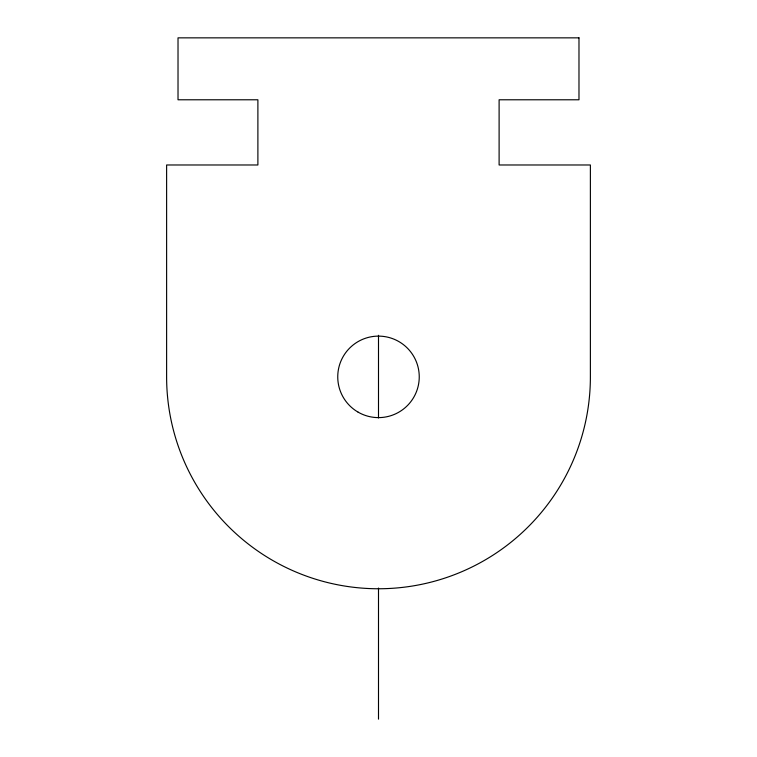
<?xml version="1.0" encoding="UTF-8"?>
<svg xmlns="http://www.w3.org/2000/svg" width="757" height="757" viewBox="0 0 757 757"><rect width="100%" height="100%" fill="white"/><g stroke="black" fill="none" stroke-linecap="round" stroke-linejoin="round"><path stroke-width="1.14" d="M378.5 335.294L378.5 417.968M378.5 588.047L378.5 719.15M578.982 37.85L178.018 37.85L178.018 99.782L257.891 99.782L257.891 164.979L166.616 164.979L166.616 376.872A211.884 211.884 0 0 0 378.5 588.757A211.884 211.884 0 0 0 590.384 376.872L590.384 164.979L499.109 164.979L499.109 99.782L578.982 99.782L578.982 37.85M358.127 412.158A40.746 40.746 0 0 0 419.246 376.872A40.746 40.746 0 0 0 358.127 341.577A40.746 40.746 0 0 0 358.127 412.158"/></g></svg>
